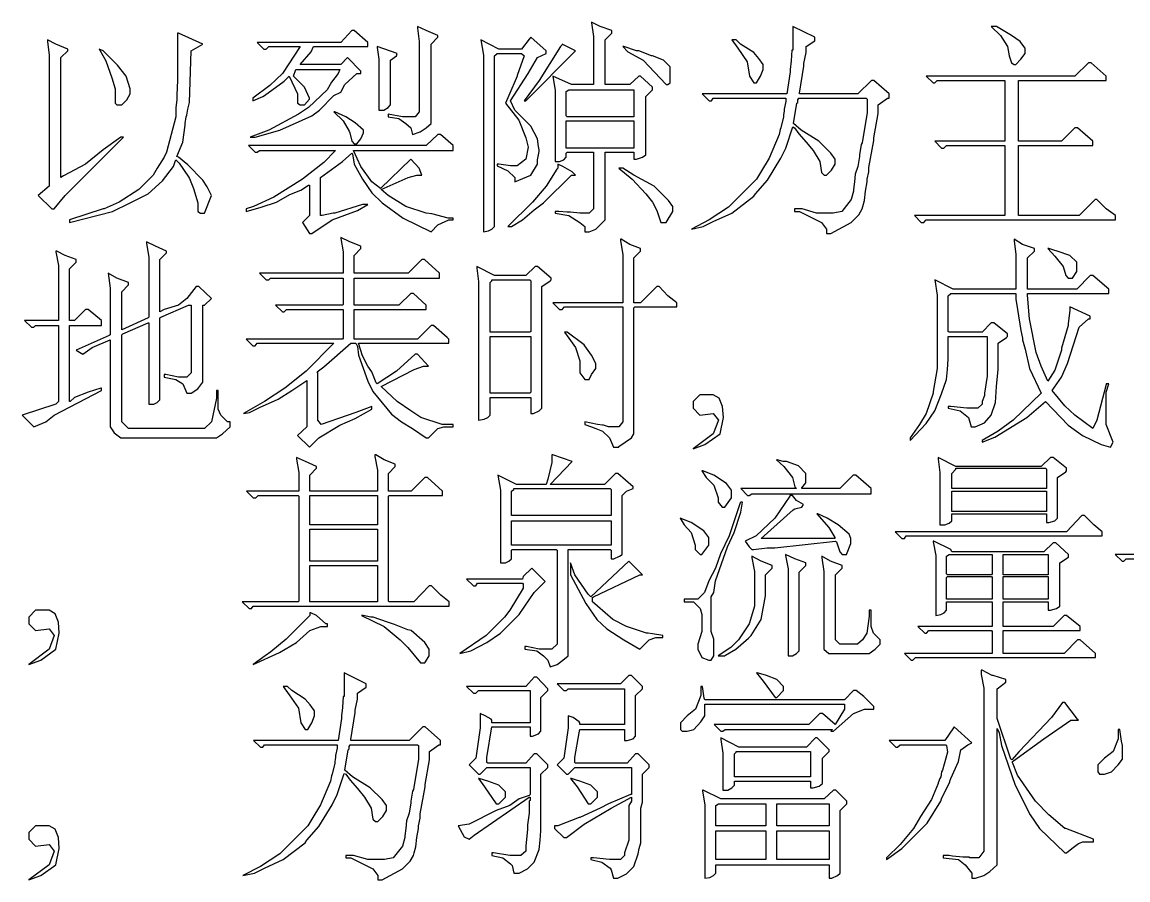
# Model space of a CAD drawing. Extents: x 94 to 452, y -72 to 1042.
# Drawn here: x 400.48 to 418.44, y 472.03 to 485.97 of the extents above; entities that cross this region are included whole.
import ezdxf

# ---------------------------------------------------------------- set-up
doc = ezdxf.new("R2010")
doc.units = 0
doc.header["$MEASUREMENT"] = 0
doc.layers.add('TREE_LAYER', color=7, linetype='Continuous')

msp = doc.modelspace()

# ---------------------------------------------------------------- linework, layer by layer
at = {"layer": 'TREE_LAYER', "elevation": 1017}
for points in [[(405.870908, 485.827875), (405.829731, 485.827875), (405.6513, 485.635718), (404.292476, 485.635718), (404.40228, 485.525914), (404.443457, 485.525914), (404.484633, 485.567091), (404.978751, 485.567091), (404.992476, 485.567091), (404.704241, 485.127875), (404.498359, 484.935718), (404.223849, 484.729836), (404.223849, 484.688659), (404.388555, 484.757287), (404.416006, 484.771012), (404.731692, 485.004346), (404.814045, 485.086698), (404.9513, 484.798463), (404.9513, 484.647483), (404.992476, 484.620032), (405.061104, 484.620032), (405.143457, 484.71611), (405.143457, 484.729836), (405.061104, 484.908267), (404.882672, 485.086698), (404.923849, 485.196502), (404.923849, 485.196502), (405.623849, 485.196502), (405.637574, 485.196502), (405.610123, 485.127875), (405.500319, 484.99062), (405.431692, 484.867091), (405.129731, 484.578855), (404.965025, 484.469051), (404.484633, 484.208267), (404.182672, 484.098463), (404.265025, 484.098463), (404.663064, 484.208267), (405.184633, 484.4416), (405.308162, 484.537679), (405.541496, 484.771012), (405.6513, 484.825914), (405.719927, 484.949444), (405.912084, 485.127875), (405.980712, 485.127875), (405.980712, 485.169051), (405.761104, 485.388659), (405.6513, 485.278855), (404.992476, 485.278855), (404.992476, 485.278855), (405.170908, 485.484738), (405.212084, 485.567091), (406.090515, 485.567091), (406.090515, 485.635718), (405.870908, 485.827875), (405.870908, 485.827875)], [(406.900319, 485.896502), (406.900319, 485.896502), (406.900319, 485.869051), (406.92777, 485.649444), (406.92777, 484.510228), (406.859143, 484.427875), (406.653261, 484.427875), (406.419927, 484.469051), (406.419927, 484.427875), (406.598359, 484.400424), (406.708162, 484.318071), (406.790515, 484.249444), (406.817966, 484.13964), (406.941496, 484.180816), (407.037574, 484.249444), (407.119927, 484.318071), (407.119927, 485.608267), (407.229731, 485.718071), (407.229731, 485.745522), (407.037574, 485.827875), (406.900319, 485.896502), (406.900319, 485.896502)], [(409.727425, 485.96513), (409.727425, 485.96513), (409.727425, 485.951404), (409.754876, 485.731796), (409.754876, 484.949444), (409.754876, 484.949444), (409.398014, 484.949444), (409.096053, 485.086698), (409.137229, 484.853365), (409.137229, 483.700424), (409.205857, 483.700424), (409.274484, 483.727875), (409.315661, 483.769051), (409.315661, 483.837679), (409.329386, 483.851404), (409.754876, 483.851404), (409.754876, 483.837679), (409.754876, 482.931796), (409.686249, 482.863169), (409.535268, 482.863169), (409.535268, 482.863169), (409.384288, 482.876895), (409.329386, 482.876895), (409.192131, 482.89062), (409.178406, 482.89062), (409.137229, 482.89062), (409.137229, 482.863169), (409.356837, 482.821993), (409.535268, 482.712189), (409.617621, 482.643561), (409.617621, 482.561208), (409.686249, 482.561208), (409.796053, 482.602385), (409.947033, 482.753365), (409.947033, 483.837679), (409.947033, 483.851404), (410.4137, 483.851404), (410.4137, 483.837679), (410.4137, 483.7416), (410.454876, 483.7416), (410.550955, 483.769051), (410.605857, 483.810228), (410.605857, 484.757287), (410.715661, 484.867091), (410.715661, 484.908267), (410.523504, 485.086698), (410.496053, 485.086698), (410.345072, 484.949444), (409.947033, 484.949444), (409.947033, 484.949444), (409.947033, 485.676895), (410.056837, 485.786698), (410.056837, 485.827875), (409.86468, 485.896502), (409.727425, 485.96513), (409.727425, 485.96513)], [(412.993747, 485.896502), (412.993747, 485.896502), (412.993747, 485.512189), (412.980021, 485.512189), (412.966296, 485.333757), (412.95257, 485.196502), (412.95257, 485.155326), (412.897668, 484.798463), (411.525119, 484.798463), (411.634923, 484.688659), (411.6761, 484.688659), (411.703551, 484.729836), (412.883943, 484.729836), (412.883943, 484.71611), (412.883943, 484.71611), (412.883943, 484.674934), (412.856492, 484.551404), (412.856492, 484.523953), (412.842767, 484.455326), (412.842767, 484.427875), (412.80159, 484.249444), (412.787865, 484.221993), (412.774139, 484.13964), (412.609433, 483.755326), (412.472178, 483.521993), (412.403551, 483.412189), (411.95061, 482.959247), (411.634923, 482.753365), (411.346688, 482.602385), (411.538845, 482.643561), (411.703551, 482.725914), (412.005512, 482.863169), (412.362374, 483.137679), (412.389825, 483.178855), (412.581982, 483.398463), (412.80159, 483.755326), (412.883943, 483.920032), (412.993747, 484.263169), (413.021198, 484.249444), (413.089825, 484.153365), (413.213355, 484.01611), (413.323159, 483.878855), (413.432963, 483.700424), (413.460414, 483.521993), (413.50159, 483.480816), (413.542767, 483.480816), (413.625119, 483.563169), (413.680021, 483.659247), (413.680021, 483.7416), (413.611394, 483.837679), (413.419237, 484.029836), (413.131002, 484.208267), (413.007472, 484.318071), (413.062374, 484.647483), (413.0761, 484.661208), (413.0761, 484.702385), (413.089825, 484.729836), (414.187865, 484.729836), (414.20159, 484.71611), (414.20159, 484.496502), (414.119237, 484.002385), (414.105512, 483.974934), (414.078061, 483.810228), (414.078061, 483.782777), (414.05061, 483.618071), (414.009433, 483.494542), (413.995708, 483.371012), (413.981982, 483.247483), (413.981982, 483.220032), (413.940806, 483.082777), (413.789825, 482.89062), (413.65257, 482.863169), (413.625119, 482.863169), (413.378061, 482.863169), (413.144727, 482.931796), (413.021198, 482.931796), (413.021198, 482.89062), (413.103551, 482.89062), (413.460414, 482.712189), (413.542767, 482.602385), (413.542767, 482.533757), (413.611394, 482.533757), (413.940806, 482.712189), (414.064335, 482.835718), (414.119237, 482.931796), (414.132963, 482.972973), (414.160414, 483.069051), (414.174139, 483.220032), (414.20159, 483.371012), (414.20159, 483.412189), (414.229041, 483.535718), (414.229041, 483.604346), (414.311394, 484.043561), (414.311394, 484.084738), (414.380021, 484.482777), (414.380021, 484.620032), (414.531002, 484.729836), (414.558453, 484.729836), (414.558453, 484.798463), (414.311394, 485.018071), (414.270218, 485.018071), (414.05061, 484.798463), (413.103551, 484.798463), (413.103551, 484.812189), (413.172178, 485.251404), (413.172178, 485.292581), (413.213355, 485.471012), (413.213355, 485.567091), (413.35061, 485.663169), (413.35061, 485.676895), (413.35061, 485.718071), (412.993747, 485.896502), (412.993747, 485.896502)], [(416.301245, 485.896502), (416.218892, 485.896502), (416.369872, 485.745522), (416.479676, 485.567091), (416.507127, 485.41611), (416.548304, 485.306306), (416.58948, 485.278855), (416.616931, 485.278855), (416.699284, 485.361208), (416.767912, 485.457287), (416.767912, 485.525914), (416.767912, 485.53964), (416.699284, 485.635718), (416.685559, 485.649444), (416.548304, 485.745522), (416.301245, 485.896502), (416.301245, 485.896502)], [(400.8889, 485.676895), (400.8889, 485.676895), (400.8889, 485.649444), (400.916351, 485.429836), (400.916351, 483.302385), (400.737919, 483.151404), (400.957527, 482.931796), (400.998704, 482.931796), (401.177135, 483.151404), (402.124194, 484.098463), (402.096743, 484.098463), (402.083017, 484.098463), (401.794782, 483.892581), (401.506547, 483.659247), (401.149684, 483.467091), (401.108508, 483.43964), (401.108508, 483.453365), (401.108508, 485.388659), (401.218311, 485.498463), (401.218311, 485.525914), (401.026155, 485.608267), (400.8889, 485.676895), (400.8889, 485.676895)], [(403.016351, 485.786698), (403.002625, 485.786698), (403.002625, 485.018071), (403.002625, 485.018071), (402.9889, 484.784738), (402.9889, 484.784738), (402.9889, 484.71611), (402.9889, 484.702385), (402.975174, 484.578855), (402.975174, 484.56513), (402.975174, 484.510228), (402.975174, 484.496502), (402.975174, 484.427875), (402.824194, 483.851404), (402.783017, 483.769051), (402.673213, 483.59062), (402.604586, 483.480816), (402.371253, 483.247483), (402.055566, 483.0416), (401.808508, 482.931796), (401.794782, 482.931796), (401.245762, 482.753365), (401.245762, 482.712189), (401.945762, 482.89062), (402.233998, 483.027875), (402.522233, 483.178855), (402.755566, 483.384738), (402.933998, 483.618071), (402.961449, 483.700424), (402.975174, 483.727875), (403.030076, 483.672973), (403.181057, 483.453365), (403.194782, 483.425914), (403.263409, 483.261208), (403.332037, 483.027875), (403.332037, 483.014149), (403.332037, 482.89062), (403.373213, 482.863169), (403.441841, 482.863169), (403.551645, 483.151404), (403.483017, 483.288659), (403.41439, 483.398463), (403.167331, 483.645522), (403.016351, 483.769051), (402.9889, 483.782777), (403.084978, 484.01611), (403.126155, 484.29062), (403.126155, 484.318071), (403.13988, 484.427875), (403.153606, 484.455326), (403.167331, 484.551404), (403.194782, 484.661208), (403.222233, 485.498463), (403.41439, 485.608267), (403.016351, 485.786698), (403.016351, 485.786698)], [(408.73919, 485.718071), (408.711739, 485.69062), (408.58821, 485.525914), (408.217621, 485.525914), (407.929386, 485.676895), (407.970563, 485.429836), (407.970563, 482.561208), (408.052915, 482.574934), (408.107817, 482.602385), (408.148994, 482.643561), (408.148994, 485.41611), (408.19017, 485.457287), (408.58821, 485.457287), (408.629386, 485.41611), (408.519582, 485.100424), (408.519582, 485.086698), (408.382327, 484.771012), (408.327425, 484.647483), (408.547033, 484.372973), (408.656837, 484.084738), (408.698014, 483.933757), (408.656837, 483.7416), (408.519582, 483.631796), (408.478406, 483.631796), (408.478406, 483.631796), (408.409778, 483.631796), (408.217621, 483.659247), (408.19017, 483.659247), (408.19017, 483.631796), (408.368602, 483.549444), (408.478406, 483.43964), (408.478406, 483.371012), (408.478406, 483.371012), (408.73919, 483.480816), (408.848994, 483.659247), (408.848994, 483.727875), (408.876445, 483.86513), (408.876445, 483.892581), (408.862719, 483.947483), (408.848994, 484.071012), (408.73919, 484.276895), (408.478406, 484.537679), (408.409778, 484.688659), (408.698014, 485.127875), (408.848994, 485.388659), (408.986249, 485.457287), (408.986249, 485.498463), (408.73919, 485.718071), (408.73919, 485.718071)], [(412.074139, 485.676895), (412.005512, 485.676895), (412.10159, 485.53964), (412.25257, 485.320032), (412.293747, 485.086698), (412.362374, 484.976895), (412.403551, 484.976895), (412.472178, 485.086698), (412.513355, 485.196502), (412.513355, 485.278855), (412.444727, 485.374934), (412.362374, 485.471012), (412.142767, 485.608267), (412.074139, 485.676895), (412.074139, 485.676895)], [(401.726155, 485.525914), (401.726155, 485.525914), (401.73988, 485.512189), (401.835959, 485.333757), (401.932037, 485.059247), (401.986939, 484.880816), (401.986939, 484.647483), (402.01439, 484.620032), (402.096743, 484.620032), (402.179096, 484.702385), (402.233998, 484.798463), (402.233998, 484.880816), (402.16537, 485.086698), (402.028115, 485.26513), (401.794782, 485.498463), (401.726155, 485.525914), (401.726155, 485.525914)], [(406.241496, 485.567091), (406.241496, 485.567091), (406.241496, 485.553365), (406.268947, 485.361208), (406.268947, 484.537679), (406.3513, 484.537679), (406.419927, 484.578855), (406.461104, 484.620032), (406.461104, 485.347483), (406.557182, 485.41611), (406.570908, 485.457287), (406.241496, 485.567091), (406.241496, 485.567091)], [(409.247033, 485.608267), (409.247033, 485.594542), (409.219582, 485.567091), (408.876445, 485.018071), (408.629386, 484.688659), (408.656837, 484.688659), (409.466641, 485.498463), (409.247033, 485.608267), (409.247033, 485.608267)], [(410.248994, 485.567091), (410.235268, 485.567091), (410.317621, 485.484738), (410.56468, 485.347483), (410.935268, 484.949444), (410.962719, 484.949444), (411.003896, 484.976895), (411.003896, 485.237679), (410.894092, 485.347483), (410.715661, 485.41611), (410.701935, 485.41611), (410.496053, 485.498463), (410.454876, 485.498463), (410.248994, 485.567091), (410.248994, 485.567091)], [(417.8385, 485.306306), (417.797323, 485.306306), (417.577716, 485.086698), (415.162029, 485.086698), (415.271833, 484.976895), (415.299284, 484.976895), (415.340461, 485.018071), (416.4385, 485.018071), (416.4385, 485.018071), (416.4385, 484.029836), (416.4385, 484.029836), (415.299284, 484.029836), (415.409088, 483.920032), (415.450265, 483.920032), (415.491441, 483.961208), (416.4385, 483.961208), (416.4385, 483.947483), (416.4385, 482.821993), (416.4385, 482.821993), (414.969872, 482.821993), (415.079676, 482.712189), (415.120853, 482.712189), (415.162029, 482.753365), (418.236539, 482.753365), (418.236539, 482.821993), (418.085559, 482.931796), (417.934578, 483.082777), (417.907127, 483.082777), (417.646343, 482.821993), (416.658108, 482.821993), (416.658108, 482.821993), (416.658108, 483.947483), (416.658108, 483.961208), (417.865951, 483.961208), (417.865951, 484.029836), (417.618892, 484.249444), (417.577716, 484.249444), (417.358108, 484.029836), (416.658108, 484.029836), (416.658108, 484.029836), (416.658108, 485.018071), (416.658108, 485.018071), (418.085559, 485.018071), (418.085559, 485.086698), (417.8385, 485.306306), (417.8385, 485.306306)], [(409.356837, 484.867091), (409.356837, 484.867091), (410.4137, 484.867091), (410.4137, 484.867091), (410.4137, 484.4416), (410.4137, 484.427875), (409.329386, 484.427875), (409.315661, 484.4416), (409.315661, 484.83964), (409.356837, 484.867091), (409.356837, 484.867091)], [(405.555221, 484.510228), (405.541496, 484.510228), (405.692476, 484.359247), (405.788555, 484.194542), (405.80228, 484.167091), (405.829731, 484.029836), (405.870908, 483.988659), (405.912084, 483.988659), (405.980712, 484.071012), (406.021888, 484.167091), (406.021888, 484.208267), (405.884633, 484.331796), (405.733653, 484.427875), (405.555221, 484.510228), (405.555221, 484.510228)], [(409.315661, 484.359247), (409.329386, 484.359247), (410.4137, 484.359247), (410.4137, 484.359247), (410.4137, 483.920032), (410.4137, 483.920032), (409.329386, 483.920032), (409.315661, 483.920032), (409.315661, 484.359247), (409.315661, 484.359247)], [(407.270908, 484.13964), (407.229731, 484.13964), (407.037574, 483.961208), (404.155221, 483.961208), (404.265025, 483.851404), (404.292476, 483.851404), (404.333653, 483.878855), (405.568947, 483.878855), (405.568947, 483.878855), (405.37679, 483.686698), (405.033653, 483.412189), (404.566986, 483.123953), (404.237574, 482.972973), (404.114045, 482.931796), (404.114045, 482.89062), (404.361104, 482.959247), (404.608162, 483.0416), (404.82777, 483.16513), (405.006202, 483.233757), (405.129731, 483.31611), (405.143457, 483.31611), (405.143457, 482.821993), (405.033653, 482.712189), (405.143457, 482.533757), (405.184633, 482.533757), (405.514045, 482.753365), (405.92581, 482.904346), (406.090515, 483.000424), (406.008162, 483.000424), (405.555221, 482.863169), (405.52777, 482.863169), (405.349339, 482.821993), (405.321888, 482.821993), (405.321888, 483.43964), (405.678751, 483.700424), (405.829731, 483.837679), (405.843457, 483.823953), (405.870908, 483.659247), (406.008162, 483.412189), (406.159143, 483.192581), (406.323849, 483.027875), (406.666986, 482.780816), (407.119927, 482.561208), (407.229731, 482.671012), (407.408162, 482.753365), (407.47679, 482.753365), (407.47679, 482.780816), (407.394437, 482.780816), (407.133653, 482.849444), (407.037574, 482.863169), (406.708162, 482.972973), (406.419927, 483.151404), (406.310123, 483.247483), (406.749339, 483.43964), (406.886594, 483.480816), (406.968947, 483.480816), (406.92777, 483.59062), (406.790515, 483.7416), (406.296398, 483.261208), (406.159143, 483.371012), (405.980712, 483.618071), (405.857182, 483.878855), (405.857182, 483.878855), (407.47679, 483.878855), (407.47679, 483.961208), (407.270908, 484.13964), (407.270908, 484.13964)], [(409.178406, 483.659247), (409.178406, 483.659247), (409.178406, 483.59062), (409.16468, 483.576895), (408.986249, 483.302385), (408.766641, 483.0416), (408.368602, 482.643561), (408.409778, 482.643561), (408.423504, 482.643561), (408.601935, 482.753365), (408.794092, 482.918071), (408.945072, 483.027875), (409.398014, 483.480816), (409.466641, 483.480816), (409.411739, 483.535718), (409.260759, 483.618071), (409.178406, 483.659247), (409.178406, 483.659247)], [(410.235268, 483.59062), (410.166641, 483.59062), (410.386249, 483.412189), (410.605857, 483.178855), (410.715661, 483.0416), (410.784288, 482.904346), (410.852915, 482.712189), (410.935268, 482.712189), (411.045072, 482.89062), (411.045072, 482.972973), (410.976445, 483.069051), (410.743112, 483.302385), (410.4137, 483.480816), (410.235268, 483.59062), (410.235268, 483.59062)], [(405.6513, 482.46513), (405.6513, 482.46513), (405.6513, 482.451404), (405.692476, 482.231796), (405.692476, 481.888659), (405.678751, 481.888659), (404.333653, 481.888659), (404.443457, 481.778855), (404.484633, 481.778855), (404.512084, 481.806306), (405.678751, 481.806306), (405.692476, 481.806306), (405.692476, 481.380816), (405.678751, 481.367091), (404.594437, 481.367091), (404.704241, 481.257287), (404.731692, 481.257287), (404.772868, 481.298463), (405.678751, 481.298463), (405.692476, 481.298463), (405.692476, 480.831796), (405.678751, 480.818071), (404.114045, 480.818071), (404.223849, 480.708267), (404.265025, 480.708267), (404.292476, 480.749444), (405.52777, 480.749444), (405.541496, 480.749444), (405.088555, 480.296502), (404.745417, 480.021993), (404.416006, 479.802385), (404.072868, 479.610228), (404.168947, 479.623953), (404.333653, 479.706306), (404.635613, 479.843561), (404.855221, 479.980816), (405.019927, 480.09062), (405.10228, 480.145522), (405.10228, 480.145522), (405.10228, 479.39062), (404.9513, 479.253365), (405.143457, 479.061208), (405.294437, 479.212189), (405.637574, 479.418071), (405.884633, 479.527875), (406.159143, 479.678855), (406.159143, 479.720032), (405.898359, 479.623953), (405.335613, 479.431796), (405.321888, 479.445522), (405.280712, 479.500424), (405.280712, 480.269051), (405.266986, 480.282777), (405.37679, 480.36513), (405.816006, 480.749444), (405.898359, 480.749444), (405.92581, 480.694542), (405.939535, 480.557287), (406.090515, 480.131796), (406.172868, 479.967091), (406.474829, 479.596502), (406.639535, 479.472973), (406.817966, 479.363169), (407.037574, 479.212189), (407.078751, 479.212189), (407.229731, 479.363169), (407.32581, 479.39062), (407.47679, 479.39062), (407.47679, 479.431796), (407.298359, 479.431796), (406.955221, 479.5416), (406.790515, 479.651404), (406.570908, 479.802385), (406.310123, 480.049444), (406.845417, 480.323953), (406.996398, 480.378855), (407.078751, 480.378855), (406.900319, 480.571012), (406.859143, 480.571012), (406.557182, 480.296502), (406.241496, 480.09062), (406.22777, 480.104346), (406.159143, 480.282777), (406.090515, 480.378855), (406.008162, 480.543561), (405.939535, 480.749444), (405.953261, 480.749444), (407.408162, 480.749444), (407.408162, 480.818071), (407.380712, 480.845522), (407.161104, 481.037679), (407.119927, 481.037679), (406.900319, 480.818071), (405.870908, 480.818071), (405.870908, 480.831796), (405.870908, 481.298463), (405.870908, 481.298463), (407.037574, 481.298463), (407.037574, 481.367091), (406.831692, 481.559247), (406.790515, 481.559247), (406.598359, 481.367091), (405.870908, 481.367091), (405.870908, 481.380816), (405.870908, 481.806306), (405.870908, 481.806306), (407.257182, 481.806306), (407.257182, 481.888659), (407.010123, 482.108267), (406.968947, 482.108267), (406.749339, 481.888659), (405.870908, 481.888659), (405.870908, 481.888659), (405.870908, 482.176895), (405.980712, 482.286698), (405.980712, 482.327875), (405.80228, 482.396502), (405.6513, 482.46513), (405.6513, 482.46513)], [(410.207817, 482.437679), (410.194092, 482.437679), (410.194092, 482.410228), (410.235268, 482.19062), (410.235268, 481.408267), (410.235268, 481.408267), (409.096053, 481.408267), (409.205857, 481.298463), (409.247033, 481.298463), (409.28821, 481.33964), (410.235268, 481.33964), (410.235268, 481.325914), (410.235268, 479.472973), (410.166641, 479.39062), (410.001935, 479.39062), (409.919582, 479.418071), (409.905857, 479.418071), (409.823504, 479.431796), (409.617621, 479.472973), (409.617621, 479.431796), (409.727425, 479.39062), (409.796053, 479.363169), (409.905857, 479.321993), (410.015661, 479.212189), (410.084288, 479.061208), (410.166641, 479.061208), (410.166641, 479.074934), (410.372523, 479.212189), (410.4137, 479.280816), (410.4137, 481.325914), (410.427425, 481.33964), (411.1137, 481.33964), (411.1137, 481.408267), (410.962719, 481.518071), (410.825465, 481.669051), (410.784288, 481.669051), (410.523504, 481.408267), (410.427425, 481.408267), (410.4137, 481.408267), (410.4137, 482.135718), (410.523504, 482.245522), (410.523504, 482.286698), (410.345072, 482.355326), (410.207817, 482.437679), (410.207817, 482.437679)], [(416.58948, 482.437679), (416.58948, 482.437679), (416.58948, 482.410228), (416.616931, 482.19062), (416.616931, 481.627875), (416.616931, 481.627875), (415.601245, 481.627875), (415.299284, 481.778855), (415.340461, 481.531796), (415.340461, 480.337679), (415.271833, 479.967091), (415.271833, 479.93964), (415.162029, 479.610228), (415.052225, 479.431796), (414.901245, 479.212189), (414.901245, 479.171012), (415.162029, 479.445522), (415.299284, 479.651404), (415.409088, 479.925914), (415.491441, 480.159247), (415.505167, 480.323953), (415.518892, 480.488659), (415.518892, 480.859247), (415.532618, 480.859247), (416.136539, 480.859247), (416.150265, 480.859247), (416.150265, 480.214149), (416.109088, 479.93964), (416.109088, 479.898463), (416.067912, 479.802385), (416.067912, 479.761208), (415.999284, 479.692581), (415.820853, 479.692581), (415.560069, 479.720032), (415.518892, 479.720032), (415.518892, 479.692581), (415.711049, 479.651404), (415.848304, 479.5416), (415.88948, 479.39062), (415.958108, 479.39062), (416.109088, 479.459247), (416.218892, 479.582777), (416.28752, 479.788659), (416.301245, 480.049444), (416.328696, 480.323953), (416.328696, 480.749444), (416.465951, 480.845522), (416.479676, 480.859247), (416.479676, 480.900424), (416.260069, 481.078855), (416.218892, 481.078855), (416.067912, 480.927875), (415.532618, 480.927875), (415.518892, 480.9416), (415.518892, 481.518071), (415.560069, 481.559247), (416.616931, 481.559247), (416.616931, 481.545522), (416.616931, 481.463169), (416.644382, 481.298463), (416.699284, 480.955326), (416.726735, 480.831796), (416.726735, 480.804346), (416.767912, 480.653365), (416.836539, 480.337679), (417.028696, 479.93964), (416.575755, 479.500424), (416.328696, 479.321993), (416.067912, 479.171012), (416.067912, 479.143561), (416.273794, 479.225914), (416.795363, 479.5416), (417.097323, 479.802385), (417.467912, 479.418071), (417.701245, 479.253365), (418.003206, 479.102385), (418.154186, 479.061208), (418.195363, 479.143561), (418.085559, 479.431796), (418.085559, 479.953365), (418.126735, 480.09062), (418.085559, 480.09062), (418.085559, 480.076895), (417.934578, 479.500424), (417.865951, 479.363169), (417.577716, 479.582777), (417.41301, 479.733757), (417.207127, 479.980816), (417.358108, 480.200424), (417.454186, 480.420032), (417.646343, 481.010228), (417.797323, 481.147483), (417.824774, 481.147483), (417.824774, 481.188659), (417.495363, 481.33964), (417.495363, 481.284738), (417.467912, 481.06513), (417.467912, 481.037679), (417.358108, 480.667091), (417.358108, 480.63964), (417.248304, 480.310228), (417.1385, 480.131796), (417.028696, 480.378855), (416.946343, 480.598463), (416.836539, 481.147483), (416.809088, 481.531796), (416.809088, 481.559247), (418.126735, 481.559247), (418.126735, 481.627875), (417.865951, 481.847483), (417.824774, 481.847483), (417.605167, 481.627875), (416.809088, 481.627875), (416.809088, 481.627875), (416.809088, 482.135718), (416.918892, 482.245522), (416.918892, 482.286698), (416.726735, 482.355326), (416.58948, 482.437679), (416.58948, 482.437679)], [(401.03988, 482.245522), (401.026155, 482.245522), (401.026155, 482.231796), (401.067331, 482.012189), (401.067331, 481.120032), (401.067331, 481.120032), (400.518311, 481.120032), (400.628115, 481.010228), (400.669292, 481.010228), (400.696743, 481.037679), (401.067331, 481.037679), (401.067331, 481.037679), (401.067331, 479.802385), (401.026155, 479.761208), (400.477135, 479.582777), (400.669292, 479.39062), (400.861449, 479.472973), (400.998704, 479.582777), (401.767331, 479.980816), (401.767331, 480.021993), (401.753606, 480.021993), (401.547723, 479.953365), (401.328115, 479.871012), (401.259488, 479.802385), (401.245762, 479.802385), (401.245762, 481.037679), (401.259488, 481.037679), (401.767331, 481.037679), (401.767331, 481.120032), (401.547723, 481.298463), (401.506547, 481.298463), (401.328115, 481.120032), (401.245762, 481.120032), (401.245762, 481.957287), (401.355566, 482.067091), (401.355566, 482.108267), (401.177135, 482.176895), (401.03988, 482.245522), (401.03988, 482.245522)], [(402.494782, 482.396502), (402.494782, 482.396502), (402.494782, 482.369051), (402.535959, 482.149444), (402.535959, 481.174934), (402.522233, 481.161208), (402.096743, 480.969051), (402.096743, 480.982777), (402.096743, 481.586698), (402.206547, 481.696502), (402.206547, 481.737679), (402.01439, 481.806306), (401.877135, 481.888659), (401.904586, 481.6416), (401.904586, 480.886698), (401.89086, 480.872973), (401.355566, 480.63964), (401.46537, 480.571012), (401.616351, 480.680816), (401.904586, 480.804346), (401.904586, 480.804346), (401.904586, 479.39062), (401.973213, 479.294542), (402.083017, 479.212189), (403.633998, 479.212189), (403.730076, 479.280816), (403.853606, 479.39062), (403.853606, 479.472973), (403.812429, 479.472973), (403.702625, 479.582777), (403.661449, 479.678855), (403.661449, 479.980816), (403.633998, 479.980816), (403.633998, 479.857287), (403.551645, 479.472973), (403.441841, 479.363169), (402.206547, 479.363169), (402.096743, 479.472973), (402.096743, 480.886698), (402.110468, 480.900424), (402.522233, 481.078855), (402.535959, 481.078855), (402.535959, 479.761208), (402.618311, 479.761208), (402.673213, 479.788659), (402.71439, 479.829836), (402.71439, 481.161208), (402.728115, 481.174934), (403.181057, 481.367091), (403.222233, 481.367091), (403.222233, 481.367091), (403.222233, 480.269051), (403.153606, 480.200424), (403.016351, 480.200424), (402.810468, 480.2416), (402.783017, 480.2416), (402.783017, 480.200424), (402.975174, 480.159247), (403.084978, 480.09062), (403.153606, 479.93964), (403.222233, 479.93964), (403.332037, 480.008267), (403.41439, 480.118071), (403.41439, 481.367091), (403.441841, 481.367091), (403.551645, 481.476895), (403.345762, 481.669051), (403.304586, 481.669051), (403.153606, 481.476895), (403.016351, 481.367091), (402.783017, 481.298463), (402.71439, 481.257287), (402.71439, 481.271012), (402.71439, 482.108267), (402.824194, 482.218071), (402.824194, 482.245522), (402.645762, 482.327875), (402.494782, 482.396502), (402.494782, 482.396502)], [(417.152225, 482.286698), (417.1385, 482.286698), (417.248304, 482.163169), (417.385559, 481.998463), (417.426735, 481.847483), (417.467912, 481.806306), (417.536539, 481.806306), (417.605167, 481.91611), (417.605167, 482.067091), (417.495363, 482.176895), (417.28948, 482.245522), (417.234578, 482.259247), (417.152225, 482.286698), (417.152225, 482.286698)], [(407.860759, 481.998463), (407.860759, 481.998463), (407.860759, 481.971012), (407.88821, 481.751404), (407.88821, 479.500424), (407.984288, 479.514149), (408.03919, 479.5416), (408.080366, 479.582777), (408.080366, 479.871012), (408.080366, 479.871012), (408.725465, 479.871012), (408.73919, 479.871012), (408.73919, 479.610228), (408.780366, 479.610228), (408.876445, 479.651404), (408.917621, 479.692581), (408.917621, 481.669051), (409.054876, 481.76513), (409.068602, 481.778855), (409.068602, 481.806306), (408.848994, 481.998463), (408.807817, 481.998463), (408.656837, 481.847483), (408.148994, 481.847483), (407.860759, 481.998463), (407.860759, 481.998463)], [(408.107817, 481.76513), (408.107817, 481.778855), (408.725465, 481.778855), (408.73919, 481.76513), (408.73919, 480.9416), (408.725465, 480.927875), (408.080366, 480.927875), (408.080366, 480.9416), (408.080366, 481.737679), (408.107817, 481.76513), (408.107817, 481.76513)], [(408.080366, 480.859247), (408.080366, 480.859247), (408.725465, 480.859247), (408.73919, 480.859247), (408.73919, 479.953365), (408.725465, 479.93964), (408.080366, 479.93964), (408.080366, 479.953365), (408.080366, 480.859247), (408.080366, 480.859247)], [(409.329386, 480.927875), (409.28821, 480.927875), (409.356837, 480.831796), (409.466641, 480.680816), (409.535268, 480.461208), (409.535268, 480.269051), (409.617621, 480.159247), (409.686249, 480.159247), (409.727425, 480.2416), (409.796053, 480.337679), (409.796053, 480.420032), (409.727425, 480.557287), (409.617621, 480.708267), (409.603896, 480.721993), (409.329386, 480.927875), (409.329386, 480.927875)], [(411.703551, 479.912189), (411.483943, 479.912189), (411.374139, 479.802385), (411.374139, 479.692581), (411.483943, 479.582777), (411.703551, 479.610228), (411.785904, 479.500424), (411.703551, 479.280816), (411.374139, 479.033757), (411.566296, 479.102385), (411.813355, 479.280816), (411.868257, 479.5416), (411.854531, 479.720032), (411.799629, 479.857287), (411.703551, 479.912189), (411.703551, 479.912189)], [(406.221396, 478.937679), (406.20767, 478.937679), (406.20767, 478.910228), (406.248847, 478.69062), (406.248847, 478.347483), (406.248847, 478.347483), (405.150808, 478.347483), (405.150808, 478.347483), (405.150808, 478.608267), (405.260612, 478.718071), (405.260612, 478.745522), (405.08218, 478.827875), (404.9312, 478.896502), (404.9312, 478.896502), (404.9312, 478.869051), (404.972376, 478.649444), (404.972376, 478.347483), (404.958651, 478.347483), (404.121396, 478.347483), (404.2312, 478.237679), (404.272376, 478.237679), (404.313553, 478.278855), (404.958651, 478.278855), (404.972376, 478.26513), (404.972376, 476.563169), (404.958651, 476.549444), (404.052768, 476.549444), (404.162572, 476.43964), (404.203749, 476.43964), (404.2312, 476.480816), (407.415514, 476.480816), (407.415514, 476.549444), (407.278259, 476.659247), (407.127278, 476.810228), (407.086102, 476.810228), (406.839043, 476.549444), (406.441004, 476.549444), (406.427278, 476.563169), (406.427278, 478.26513), (406.441004, 478.278855), (407.30571, 478.278855), (407.30571, 478.347483), (407.058651, 478.567091), (407.017474, 478.567091), (406.797866, 478.347483), (406.441004, 478.347483), (406.427278, 478.347483), (406.427278, 478.635718), (406.537082, 478.745522), (406.537082, 478.786698), (406.358651, 478.855326), (406.221396, 478.937679), (406.221396, 478.937679)], [(409.097029, 478.937679), (409.083304, 478.937679), (409.083304, 478.814149), (409.014676, 478.53964), (408.987225, 478.457287), (408.506833, 478.457287), (408.204873, 478.608267), (408.246049, 478.361208), (408.246049, 477.180816), (408.328402, 477.180816), (408.383304, 477.208267), (408.42448, 477.249444), (408.42448, 477.386698), (408.438206, 477.400424), (409.151931, 477.400424), (409.165657, 477.386698), (409.165657, 475.863169), (409.083304, 475.780816), (408.877422, 475.780816), (408.671539, 475.821993), (408.644088, 475.821993), (408.644088, 475.780816), (408.836245, 475.753365), (408.946049, 475.671012), (409.014676, 475.602385), (409.055853, 475.492581), (409.165657, 475.533757), (409.261735, 475.602385), (409.344088, 475.671012), (409.344088, 477.386698), (409.344088, 477.400424), (410.030363, 477.400424), (410.044088, 477.386698), (410.044088, 477.249444), (410.085265, 477.249444), (410.181343, 477.29062), (410.22252, 477.318071), (410.22252, 478.278855), (410.291147, 478.347483), (410.400951, 478.388659), (410.400951, 478.41611), (410.153892, 478.635718), (410.112716, 478.635718), (409.934284, 478.457287), (409.055853, 478.457287), (409.055853, 478.457287), (409.412716, 478.827875), (409.097029, 478.937679), (409.097029, 478.937679)], [(412.74129, 478.855326), (412.727565, 478.855326), (412.851094, 478.745522), (412.988349, 478.567091), (413.029526, 478.41611), (413.056977, 478.388659), (413.056977, 478.388659), (412.151094, 478.388659), (412.260898, 478.278855), (412.288349, 478.278855), (412.329526, 478.306306), (414.26482, 478.306306), (414.26482, 478.388659), (414.017761, 478.608267), (413.976584, 478.608267), (413.756977, 478.388659), (413.13933, 478.388659), (413.13933, 478.388659), (413.13933, 478.402385), (413.207957, 478.484738), (413.207957, 478.635718), (413.084428, 478.759247), (412.892271, 478.827875), (412.837369, 478.827875), (412.74129, 478.855326), (412.74129, 478.855326)], [(415.356139, 478.896502), (415.356139, 478.896502), (415.356139, 478.869051), (415.38359, 478.649444), (415.38359, 477.798463), (415.465943, 477.798463), (415.534571, 477.825914), (415.575747, 477.867091), (415.575747, 477.976895), (415.575747, 477.976895), (417.099277, 477.976895), (417.113002, 477.976895), (417.113002, 477.83964), (417.154179, 477.83964), (417.250257, 477.867091), (417.291434, 477.908267), (417.291434, 478.567091), (417.428688, 478.663169), (417.442414, 478.676895), (417.442414, 478.718071), (417.222806, 478.896502), (417.18163, 478.896502), (417.030649, 478.745522), (415.644375, 478.745522), (415.356139, 478.896502), (415.356139, 478.896502)], [(411.533447, 478.676895), (411.519722, 478.676895), (411.588349, 478.567091), (411.711879, 478.443561), (411.780506, 478.237679), (411.780506, 478.169051), (411.849133, 478.086698), (411.89031, 478.086698), (412.000114, 478.237679), (412.000114, 478.361208), (411.917761, 478.471012), (411.711879, 478.608267), (411.533447, 478.676895), (411.533447, 478.676895)], [(415.644375, 478.704346), (415.644375, 478.718071), (417.099277, 478.718071), (417.113002, 478.704346), (417.113002, 478.388659), (417.099277, 478.388659), (415.575747, 478.388659), (415.575747, 478.388659), (415.575747, 478.635718), (415.644375, 478.704346), (415.644375, 478.704346)], [(405.150808, 478.26513), (405.150808, 478.278855), (406.248847, 478.278855), (406.248847, 478.26513), (406.248847, 477.798463), (406.248847, 477.798463), (405.150808, 477.798463), (405.150808, 477.798463), (405.150808, 478.26513), (405.150808, 478.26513)], [(408.465657, 478.374934), (408.465657, 478.388659), (410.030363, 478.388659), (410.044088, 478.374934), (410.044088, 477.949444), (410.030363, 477.949444), (408.438206, 477.949444), (408.42448, 477.949444), (408.42448, 478.347483), (408.465657, 478.374934), (408.465657, 478.374934)], [(412.988349, 478.278855), (412.947173, 478.278855), (412.947173, 478.26513), (412.700114, 477.908267), (412.398153, 477.620032), (412.219722, 477.537679), (412.288349, 477.4416), (412.329526, 477.400424), (412.356977, 477.400424), (412.576584, 477.427875), (412.700114, 477.427875), (413.688349, 477.537679), (413.702075, 477.523953), (413.756977, 477.359247), (413.798153, 477.318071), (413.86678, 477.318071), (413.935408, 477.496502), (413.935408, 477.578855), (413.907957, 477.647483), (413.729526, 477.798463), (413.551094, 477.908267), (413.400114, 477.976895), (413.386388, 477.976895), (413.578545, 477.757287), (413.674624, 477.592581), (413.674624, 477.592581), (413.674624, 477.578855), (412.480506, 477.578855), (412.480506, 477.578855), (413.002075, 478.045522), (413.029526, 478.059247), (413.13933, 478.086698), (413.16678, 478.127875), (413.056977, 478.196502), (412.988349, 478.278855), (412.988349, 478.278855)], [(415.575747, 478.347483), (415.575747, 478.347483), (417.099277, 478.347483), (417.113002, 478.347483), (417.113002, 478.018071), (417.099277, 478.018071), (415.575747, 478.018071), (415.575747, 478.018071), (415.575747, 478.347483), (415.575747, 478.347483)], [(412.178545, 478.169051), (412.151094, 478.169051), (412.137369, 478.155326), (411.958937, 477.620032), (411.821682, 477.331796), (411.73933, 477.098463), (411.629526, 476.892581), (411.560898, 476.700424), (411.451094, 476.59062), (411.231486, 476.59062), (411.231486, 476.549444), (411.382467, 476.549444), (411.492271, 476.43964), (411.519722, 476.343561), (411.519722, 476.069051), (411.451094, 475.863169), (411.451094, 475.780816), (411.519722, 475.643561), (411.629526, 475.602385), (411.670702, 475.602385), (411.711879, 475.671012), (411.711879, 475.945522), (411.670702, 476.069051), (411.670702, 476.631796), (411.711879, 476.700424), (411.73933, 476.892581), (411.931486, 477.4416), (412.04129, 477.674934), (412.151094, 478.004346), (412.178545, 478.169051), (412.178545, 478.169051)], [(417.730649, 477.949444), (417.689473, 477.949444), (417.442414, 477.688659), (414.656139, 477.688659), (414.765943, 477.578855), (414.80712, 477.578855), (414.834571, 477.620032), (418.018885, 477.620032), (418.018885, 477.688659), (417.88163, 477.798463), (417.730649, 477.949444), (417.730649, 477.949444)], [(408.42448, 477.867091), (408.438206, 477.867091), (410.030363, 477.867091), (410.044088, 477.867091), (410.044088, 477.469051), (410.030363, 477.469051), (408.438206, 477.469051), (408.42448, 477.469051), (408.42448, 477.867091), (408.42448, 477.867091)], [(411.162859, 477.908267), (411.162859, 477.908267), (411.231486, 477.798463), (411.34129, 477.674934), (411.409918, 477.469051), (411.409918, 477.400424), (411.492271, 477.318071), (411.519722, 477.318071), (411.629526, 477.469051), (411.629526, 477.592581), (411.547173, 477.702385), (411.34129, 477.83964), (411.162859, 477.908267), (411.162859, 477.908267)], [(405.150808, 477.71611), (405.150808, 477.729836), (406.248847, 477.729836), (406.248847, 477.71611), (406.248847, 477.221993), (406.248847, 477.208267), (405.150808, 477.208267), (405.150808, 477.221993), (405.150808, 477.71611), (405.150808, 477.71611)], [(421.265106, 477.578855), (421.22393, 477.578855), (420.976871, 477.318071), (418.231773, 477.318071), (418.341577, 477.208267), (418.369028, 477.208267), (418.410204, 477.249444), (421.553342, 477.249444), (421.553342, 477.318071), (421.416087, 477.427875), (421.265106, 477.578855), (421.265106, 477.578855)], [(415.287512, 477.537679), (415.273787, 477.537679), (415.273787, 477.523953), (415.314963, 477.304346), (415.314963, 476.329836), (415.397316, 476.343561), (415.452218, 476.371012), (415.493394, 476.412189), (415.493394, 476.549444), (415.50712, 476.549444), (416.220845, 476.549444), (416.234571, 476.549444), (416.234571, 476.151404), (416.220845, 476.151404), (415.026728, 476.151404), (415.136532, 476.0416), (415.163983, 476.0416), (415.205159, 476.082777), (416.220845, 476.082777), (416.234571, 476.069051), (416.234571, 475.712189), (416.220845, 475.712189), (414.80712, 475.712189), (414.916924, 475.602385), (414.944375, 475.602385), (414.985551, 475.643561), (417.909081, 475.643561), (417.909081, 475.712189), (417.662022, 475.931796), (417.620845, 475.931796), (417.401237, 475.712189), (416.413002, 475.712189), (416.413002, 475.712189), (416.413002, 476.069051), (416.413002, 476.082777), (417.662022, 476.082777), (417.662022, 476.151404), (417.442414, 476.329836), (417.401237, 476.329836), (417.222806, 476.151404), (416.413002, 476.151404), (416.413002, 476.151404), (416.413002, 476.549444), (416.413002, 476.549444), (417.140453, 476.549444), (417.140453, 476.549444), (417.140453, 476.412189), (417.18163, 476.412189), (417.277708, 476.43964), (417.33261, 476.480816), (417.33261, 477.180816), (417.469865, 477.276895), (417.469865, 477.29062), (417.469865, 477.318071), (417.263983, 477.510228), (417.222806, 477.510228), (417.071826, 477.359247), (415.575747, 477.359247), (415.562022, 477.400424), (415.287512, 477.537679), (415.287512, 477.537679)], [(410.332323, 477.208267), (409.714676, 476.631796), (409.6735, 476.672973), (409.453892, 476.988659), (409.385265, 477.180816), (409.385265, 476.988659), (409.632323, 476.521993), (409.810755, 476.261208), (409.975461, 476.110228), (410.249971, 475.931796), (410.510755, 475.780816), (410.661735, 475.931796), (410.771539, 475.972973), (410.881343, 475.972973), (410.881343, 476.000424), (410.716637, 476.027875), (410.64801, 476.0416), (410.620559, 476.0416), (410.291147, 476.151404), (410.071539, 476.261208), (409.82448, 476.480816), (409.742127, 476.549444), (409.742127, 476.618071), (409.755853, 476.631796), (410.510755, 476.988659), (410.551931, 476.988659), (410.332323, 477.208267), (410.332323, 477.208267)], [(412.329526, 477.29062), (412.329526, 477.29062), (412.329526, 477.263169), (412.370702, 477.043561), (412.370702, 476.480816), (412.288349, 476.192581), (412.109918, 475.931796), (411.986388, 475.808267), (411.780506, 475.671012), (411.89031, 475.671012), (411.904035, 475.684738), (412.068741, 475.780816), (412.274624, 475.959247), (412.3158, 476.000424), (412.480506, 476.261208), (412.549133, 476.645522), (412.549133, 476.988659), (412.658937, 477.098463), (412.658937, 477.13964), (412.480506, 477.208267), (412.329526, 477.29062), (412.329526, 477.29062)], [(412.878545, 477.318071), (412.878545, 477.318071), (412.878545, 477.304346), (412.919722, 477.084738), (412.919722, 475.671012), (412.988349, 475.671012), (413.056977, 475.712189), (413.098153, 475.753365), (413.098153, 477.029836), (413.207957, 477.13964), (413.207957, 477.180816), (413.029526, 477.249444), (412.878545, 477.318071), (412.878545, 477.318071)], [(413.468741, 477.29062), (413.468741, 477.29062), (413.468741, 477.263169), (413.496192, 477.043561), (413.496192, 475.780816), (413.578545, 475.712189), (414.237369, 475.712189), (414.333447, 475.780816), (414.4158, 475.863169), (414.4158, 475.931796), (414.305996, 476.0416), (414.26482, 476.151404), (414.26482, 476.412189), (414.237369, 476.412189), (414.237369, 476.31611), (414.196192, 476.0416), (414.127565, 475.931796), (414.045212, 475.863169), (413.756977, 475.863169), (413.688349, 475.931796), (413.688349, 476.988659), (413.798153, 477.098463), (413.798153, 477.13964), (413.605996, 477.208267), (413.468741, 477.29062), (413.468741, 477.29062)], [(415.534571, 477.318071), (415.534571, 477.318071), (416.220845, 477.318071), (416.234571, 477.318071), (416.234571, 477.002385), (416.220845, 476.988659), (415.50712, 476.988659), (415.493394, 477.002385), (415.493394, 477.29062), (415.534571, 477.318071), (415.534571, 477.318071)], [(416.413002, 477.318071), (416.413002, 477.318071), (417.140453, 477.318071), (417.140453, 477.318071), (417.140453, 477.002385), (417.140453, 476.988659), (416.413002, 476.988659), (416.413002, 477.002385), (416.413002, 477.318071), (416.413002, 477.318071)], [(405.150808, 477.13964), (405.150808, 477.13964), (406.248847, 477.13964), (406.248847, 477.13964), (406.248847, 476.563169), (406.248847, 476.549444), (405.150808, 476.549444), (405.150808, 476.563169), (405.150808, 477.13964), (405.150808, 477.13964)], [(408.753892, 477.098463), (408.616637, 476.961208), (408.602912, 476.920032), (407.697029, 476.920032), (407.806833, 476.810228), (407.84801, 476.810228), (407.875461, 476.851404), (408.602912, 476.851404), (408.616637, 476.837679), (408.616637, 476.769051), (408.397029, 476.412189), (408.314676, 476.302385), (408.012716, 476.000424), (407.587225, 475.712189), (407.765657, 475.753365), (408.026441, 475.89062), (408.246049, 476.0416), (408.54801, 476.343561), (408.795069, 476.700424), (408.9735, 476.878855), (408.753892, 477.098463), (408.753892, 477.098463)], [(415.493394, 476.947483), (415.50712, 476.961208), (416.220845, 476.961208), (416.234571, 476.947483), (416.234571, 476.59062), (416.220845, 476.59062), (415.50712, 476.59062), (415.493394, 476.59062), (415.493394, 476.947483), (415.493394, 476.947483)], [(416.413002, 476.947483), (416.413002, 476.961208), (417.140453, 476.961208), (417.140453, 476.947483), (417.140453, 476.59062), (417.140453, 476.59062), (416.413002, 476.59062), (416.413002, 476.59062), (416.413002, 476.947483), (416.413002, 476.947483)], [(400.916351, 476.412189), (400.696743, 476.412189), (400.586939, 476.302385), (400.586939, 476.192581), (400.696743, 476.082777), (400.916351, 476.110228), (400.998704, 476.000424), (400.916351, 475.780816), (400.586939, 475.533757), (400.779096, 475.602385), (401.026155, 475.780816), (401.081057, 476.0416), (401.067331, 476.220032), (401.012429, 476.357287), (400.916351, 476.412189), (400.916351, 476.412189)], [(405.164533, 476.371012), (405.150808, 476.371012), (405.150808, 476.329836), (404.766494, 475.945522), (404.519435, 475.73964), (404.423357, 475.671012), (404.2312, 475.533757), (404.65669, 475.725914), (404.9312, 475.89062), (405.150808, 476.082777), (405.329239, 476.151404), (405.439043, 476.151404), (405.439043, 476.192581), (405.411592, 476.192581), (405.260612, 476.329836), (405.164533, 476.371012), (405.164533, 476.371012)], [(406.015514, 476.329836), (405.988063, 476.329836), (406.358651, 476.151404), (406.619435, 475.931796), (406.742965, 475.808267), (406.948847, 475.561208), (407.017474, 475.561208), (407.0312, 475.574934), (407.086102, 475.671012), (407.086102, 475.780816), (407.017474, 475.89062), (406.797866, 476.082777), (406.742965, 476.096502), (406.523357, 476.178855), (406.413553, 476.220032), (406.180219, 476.302385), (406.139043, 476.302385), (406.015514, 476.329836), (406.015514, 476.329836)], [(405.706547, 475.396502), (405.706547, 475.396502), (405.706547, 475.012189), (405.692821, 475.012189), (405.679096, 474.833757), (405.66537, 474.696502), (405.66537, 474.655326), (405.610468, 474.298463), (404.237919, 474.298463), (404.347723, 474.188659), (404.3889, 474.188659), (404.416351, 474.229836), (405.596743, 474.229836), (405.596743, 474.21611), (405.596743, 474.21611), (405.596743, 474.174934), (405.569292, 474.051404), (405.569292, 474.023953), (405.555566, 473.955326), (405.555566, 473.927875), (405.51439, 473.749444), (405.500664, 473.721993), (405.486939, 473.63964), (405.322233, 473.255326), (405.184978, 473.021993), (405.116351, 472.912189), (404.663409, 472.459247), (404.347723, 472.253365), (404.059488, 472.102385), (404.251645, 472.143561), (404.416351, 472.225914), (404.718311, 472.363169), (405.075174, 472.637679), (405.102625, 472.678855), (405.294782, 472.898463), (405.51439, 473.255326), (405.596743, 473.420032), (405.706547, 473.763169), (405.733998, 473.749444), (405.802625, 473.653365), (405.926155, 473.51611), (406.035959, 473.378855), (406.145762, 473.200424), (406.173213, 473.021993), (406.21439, 472.980816), (406.255566, 472.980816), (406.337919, 473.063169), (406.392821, 473.159247), (406.392821, 473.2416), (406.324194, 473.337679), (406.132037, 473.529836), (405.843802, 473.708267), (405.720272, 473.818071), (405.775174, 474.147483), (405.7889, 474.161208), (405.7889, 474.202385), (405.802625, 474.229836), (406.900664, 474.229836), (406.91439, 474.21611), (406.91439, 473.996502), (406.832037, 473.502385), (406.818311, 473.474934), (406.79086, 473.310228), (406.79086, 473.282777), (406.763409, 473.118071), (406.722233, 472.994542), (406.708508, 472.871012), (406.694782, 472.747483), (406.694782, 472.720032), (406.653606, 472.582777), (406.502625, 472.39062), (406.36537, 472.363169), (406.337919, 472.363169), (406.09086, 472.363169), (405.857527, 472.431796), (405.733998, 472.431796), (405.733998, 472.39062), (405.816351, 472.39062), (406.173213, 472.212189), (406.255566, 472.102385), (406.255566, 472.033757), (406.324194, 472.033757), (406.653606, 472.212189), (406.777135, 472.335718), (406.832037, 472.431796), (406.845762, 472.472973), (406.873213, 472.569051), (406.886939, 472.720032), (406.91439, 472.871012), (406.91439, 472.912189), (406.941841, 473.035718), (406.941841, 473.104346), (407.024194, 473.543561), (407.024194, 473.584738), (407.092821, 473.982777), (407.092821, 474.120032), (407.243802, 474.229836), (407.271253, 474.229836), (407.271253, 474.298463), (407.024194, 474.518071), (406.983017, 474.518071), (406.763409, 474.298463), (405.816351, 474.298463), (405.816351, 474.312189), (405.884978, 474.751404), (405.884978, 474.792581), (405.926155, 474.971012), (405.926155, 475.067091), (406.063409, 475.163169), (406.063409, 475.176895), (406.063409, 475.218071), (405.706547, 475.396502), (405.706547, 475.396502)], [(412.418311, 475.396502), (412.404586, 475.396502), (412.51439, 475.259247), (412.706547, 474.998463), (412.733998, 474.998463), (412.843802, 475.108267), (412.843802, 475.176895), (412.733998, 475.286698), (412.569292, 475.355326), (412.51439, 475.369051), (412.418311, 475.396502), (412.418311, 475.396502)], [(416.069292, 475.437679), (416.055566, 475.437679), (416.055566, 475.369051), (416.096743, 475.149444), (416.096743, 472.500424), (416.01439, 472.39062), (415.863409, 472.39062), (415.863409, 472.404346), (415.753606, 472.404346), (415.753606, 472.404346), (415.5889, 472.418071), (415.533998, 472.431796), (415.437919, 472.431796), (415.437919, 472.39062), (415.684978, 472.363169), (415.794782, 472.280816), (415.904586, 472.143561), (415.904586, 472.143561), (415.904586, 472.061208), (415.959488, 472.061208), (416.096743, 472.102385), (416.192821, 472.171012), (416.316351, 472.280816), (416.316351, 474.49062), (416.316351, 474.49062), (416.343802, 474.421993), (416.384978, 474.21611), (416.604586, 473.571012), (416.851645, 473.09062), (417.002625, 472.871012), (417.41439, 472.472973), (417.441841, 472.472973), (417.524194, 472.5416), (417.633998, 472.623953), (417.702625, 472.651404), (417.881057, 472.651404), (417.881057, 472.692581), (417.881057, 472.692581), (417.428115, 472.871012), (417.41439, 472.871012), (417.153606, 473.09062), (416.933998, 473.310228), (416.645762, 473.735718), (416.563409, 473.9416), (416.563409, 473.955326), (416.577135, 473.969051), (417.071253, 474.325914), (417.510468, 474.627875), (417.524194, 474.627875), (417.633998, 474.627875), (417.620272, 474.6416), (417.41439, 474.91611), (417.41439, 474.91611), (417.373213, 474.91611), (417.194782, 474.669051), (416.673213, 474.120032), (416.549684, 473.982777), (416.535959, 473.996502), (416.316351, 474.655326), (416.316351, 475.135718), (416.453606, 475.245522), (416.453606, 475.245522), (416.453606, 475.286698), (416.247723, 475.355326), (416.233998, 475.355326), (416.069292, 475.437679), (416.069292, 475.437679)], [(408.835959, 475.327875), (408.794782, 475.327875), (408.657527, 475.176895), (407.696743, 475.176895), (407.806547, 475.067091), (407.847723, 475.067091), (407.8889, 475.108267), (408.726155, 475.108267), (408.726155, 475.094542), (408.726155, 474.600424), (408.726155, 474.586698), (408.108508, 474.586698), (408.108508, 474.627875), (408.094782, 474.6416), (407.998704, 474.696502), (407.916351, 474.737679), (407.916351, 474.504346), (407.847723, 474.010228), (407.737919, 473.900424), (407.8889, 473.749444), (407.916351, 473.749444), (408.026155, 473.859247), (408.726155, 473.859247), (408.726155, 473.859247), (408.726155, 473.420032), (408.712429, 473.406306), (408.547723, 473.351404), (408.396743, 473.2416), (408.177135, 473.159247), (407.737919, 472.93964), (407.559488, 472.912189), (407.655566, 472.733757), (407.737919, 472.692581), (407.820272, 472.761208), (408.712429, 473.378855), (408.726155, 473.378855), (408.726155, 473.323953), (408.712429, 473.310228), (408.712429, 473.118071), (408.684978, 472.925914), (408.684978, 472.857287), (408.657527, 472.582777), (408.657527, 472.500424), (408.575174, 472.431796), (408.396743, 472.431796), (408.135959, 472.472973), (408.108508, 472.472973), (408.108508, 472.431796), (408.286939, 472.39062), (408.410468, 472.294542), (408.437919, 472.267091), (408.46537, 472.143561), (408.547723, 472.143561), (408.684978, 472.212189), (408.794782, 472.321993), (408.877135, 472.527875), (408.89086, 472.678855), (408.904586, 472.829836), (408.904586, 473.749444), (409.01439, 473.859247), (409.01439, 473.900424), (408.835959, 474.078855), (408.794782, 474.078855), (408.657527, 473.927875), (408.03988, 473.927875), (408.026155, 473.9416), (408.026155, 474.023953), (408.108508, 474.518071), (408.726155, 474.518071), (408.726155, 474.518071), (408.726155, 474.367091), (408.767331, 474.367091), (408.863409, 474.408267), (408.904586, 474.449444), (408.904586, 474.998463), (409.01439, 475.108267), (409.01439, 475.135718), (408.835959, 475.327875), (408.835959, 475.327875)], [(410.373213, 475.355326), (410.332037, 475.355326), (410.194782, 475.218071), (409.16537, 475.218071), (409.275174, 475.108267), (409.316351, 475.108267), (409.343802, 475.135718), (410.263409, 475.135718), (410.263409, 475.135718), (410.263409, 474.559247), (410.263409, 474.559247), (409.535959, 474.559247), (409.535959, 474.586698), (409.522233, 474.600424), (409.426155, 474.669051), (409.343802, 474.696502), (409.343802, 474.504346), (409.275174, 474.010228), (409.16537, 473.900424), (409.316351, 473.749444), (409.343802, 473.749444), (409.453606, 473.859247), (410.373213, 473.859247), (410.373213, 473.859247), (410.373213, 473.420032), (410.359488, 473.420032), (410.002625, 473.269051), (409.86537, 473.200424), (409.535959, 473.049444), (409.522233, 473.049444), (409.179096, 472.912189), (409.124194, 472.912189), (409.124194, 472.871012), (409.275174, 472.720032), (409.316351, 472.720032), (409.604586, 472.93964), (410.043802, 473.200424), (410.373213, 473.378855), (410.373213, 473.378855), (410.373213, 473.310228), (410.332037, 473.2416), (410.332037, 472.678855), (410.263409, 472.472973), (410.263409, 472.431796), (410.194782, 472.363169), (410.016351, 472.363169), (409.755566, 472.39062), (409.71439, 472.39062), (409.71439, 472.363169), (409.892821, 472.321993), (410.030076, 472.225914), (410.043802, 472.198463), (410.084978, 472.061208), (410.153606, 472.061208), (410.29086, 472.129836), (410.41439, 472.253365), (410.483017, 472.459247), (410.496743, 472.5416), (410.524194, 472.637679), (410.524194, 473.200424), (410.551645, 473.296502), (410.551645, 473.749444), (410.661449, 473.859247), (410.661449, 473.900424), (410.483017, 474.078855), (410.441841, 474.078855), (410.304586, 473.927875), (409.467331, 473.927875), (409.453606, 473.9416), (409.453606, 474.023953), (409.522233, 474.421993), (409.535959, 474.476895), (410.263409, 474.476895), (410.263409, 474.476895), (410.263409, 474.298463), (410.304586, 474.298463), (410.400664, 474.325914), (410.441841, 474.367091), (410.441841, 475.025914), (410.551645, 475.135718), (410.551645, 475.176895), (410.373213, 475.355326), (410.373213, 475.355326)], [(404.786939, 475.176895), (404.718311, 475.176895), (404.81439, 475.03964), (404.96537, 474.820032), (405.006547, 474.586698), (405.075174, 474.476895), (405.116351, 474.476895), (405.184978, 474.586698), (405.226155, 474.696502), (405.226155, 474.778855), (405.157527, 474.874934), (405.075174, 474.971012), (404.855566, 475.108267), (404.786939, 475.176895), (404.786939, 475.176895)], [(411.526155, 475.176895), (411.498704, 475.176895), (411.498704, 475.025914), (411.416351, 474.806306), (411.279096, 474.696502), (411.169292, 474.586698), (411.169292, 474.476895), (411.196743, 474.449444), (411.279096, 474.449444), (411.3889, 474.476895), (411.498704, 474.600424), (411.567331, 474.696502), (411.567331, 474.874934), (411.567331, 474.888659), (413.832037, 474.888659), (413.832037, 474.874934), (413.832037, 474.806306), (413.681057, 474.559247), (413.475174, 474.737679), (413.433998, 474.737679), (413.255566, 474.559247), (411.718311, 474.559247), (411.828115, 474.449444), (411.855566, 474.449444), (411.896743, 474.476895), (413.626155, 474.476895), (413.63988, 474.476895), (413.612429, 474.449444), (413.653606, 474.449444), (413.983017, 474.737679), (414.161449, 474.806306), (414.312429, 474.806306), (414.312429, 474.847483), (414.147723, 475.012189), (414.024194, 475.108267), (413.983017, 475.108267), (413.832037, 474.957287), (411.567331, 474.957287), (411.553606, 474.984738), (411.526155, 475.176895), (411.526155, 475.176895)], [(415.616351, 474.518071), (415.602625, 474.504346), (415.46537, 474.298463), (414.559488, 474.298463), (414.669292, 474.188659), (414.696743, 474.188659), (414.737919, 474.229836), (415.479096, 474.229836), (415.492821, 474.21611), (415.506547, 474.106306), (415.424194, 473.818071), (415.410468, 473.79062), (415.396743, 473.708267), (415.383017, 473.680816), (415.355566, 473.612189), (415.355566, 473.598463), (415.245762, 473.337679), (415.067331, 473.063169), (414.957527, 472.871012), (414.737919, 472.610228), (414.518311, 472.39062), (414.518311, 472.363169), (414.76537, 472.5416), (415.177135, 472.953365), (415.396743, 473.310228), (415.410468, 473.351404), (415.547723, 473.625914), (415.547723, 473.63964), (415.561449, 473.680816), (415.684978, 473.955326), (415.726155, 474.147483), (415.835959, 474.229836), (415.904586, 474.257287), (415.616351, 474.518071), (415.616351, 474.518071)], [(411.828115, 474.33964), (411.828115, 474.33964), (411.828115, 474.312189), (411.855566, 474.092581), (411.855566, 473.488659), (411.937919, 473.488659), (412.006547, 473.529836), (412.047723, 473.571012), (412.047723, 473.63964), (413.283017, 473.63964), (413.283017, 473.63964), (413.283017, 473.529836), (413.324194, 473.529836), (413.420272, 473.557287), (413.475174, 473.598463), (413.475174, 474.010228), (413.584978, 474.120032), (413.584978, 474.147483), (413.392821, 474.33964), (413.36537, 474.33964), (413.21439, 474.188659), (412.116351, 474.188659), (411.828115, 474.33964), (411.828115, 474.33964)], [(418.306547, 474.476895), (418.279096, 474.476895), (418.279096, 474.325914), (418.196743, 474.120032), (418.059488, 474.010228), (417.949684, 473.900424), (417.949684, 473.79062), (417.977135, 473.749444), (418.059488, 473.749444), (418.169292, 473.79062), (418.279096, 473.900424), (418.347723, 473.996502), (418.347723, 474.21611), (418.333998, 474.284738), (418.306547, 474.476895), (418.306547, 474.476895)], [(412.075174, 474.106306), (412.075174, 474.120032), (413.283017, 474.120032), (413.283017, 474.106306), (413.283017, 473.721993), (413.283017, 473.708267), (412.047723, 473.708267), (412.047723, 473.721993), (412.047723, 474.078855), (412.075174, 474.106306), (412.075174, 474.106306)], [(407.902625, 473.680816), (407.8889, 473.680816), (407.984978, 473.543561), (408.177135, 473.269051), (408.218311, 473.269051), (408.328115, 473.378855), (408.328115, 473.461208), (408.218311, 473.571012), (408.03988, 473.63964), (407.984978, 473.653365), (407.902625, 473.680816), (407.902625, 473.680816)], [(409.398704, 473.680816), (409.384978, 473.680816), (409.494782, 473.543561), (409.673213, 473.269051), (409.71439, 473.269051), (409.824194, 473.378855), (409.824194, 473.461208), (409.71439, 473.571012), (409.535959, 473.63964), (409.481057, 473.653365), (409.398704, 473.680816), (409.398704, 473.680816)], [(411.53988, 473.488659), (411.526155, 473.488659), (411.526155, 473.474934), (411.567331, 473.255326), (411.567331, 472.061208), (411.649684, 472.074934), (411.704586, 472.102385), (411.745762, 472.143561), (411.745762, 472.280816), (411.759488, 472.280816), (413.571253, 472.280816), (413.584978, 472.280816), (413.584978, 472.061208), (413.626155, 472.061208), (413.722233, 472.102385), (413.763409, 472.143561), (413.763409, 473.159247), (413.873213, 473.269051), (413.873213, 473.310228), (413.694782, 473.488659), (413.653606, 473.488659), (413.502625, 473.351404), (411.828115, 473.351404), (411.53988, 473.488659), (411.53988, 473.488659)], [(411.786939, 473.269051), (411.786939, 473.269051), (412.555566, 473.269051), (412.555566, 473.269051), (412.555566, 472.912189), (412.555566, 472.912189), (411.759488, 472.912189), (411.745762, 472.912189), (411.745762, 473.2416), (411.786939, 473.269051), (411.786939, 473.269051)], [(412.733998, 473.269051), (412.747723, 473.269051), (413.571253, 473.269051), (413.584978, 473.269051), (413.584978, 472.912189), (413.571253, 472.912189), (412.747723, 472.912189), (412.733998, 472.912189), (412.733998, 473.269051), (412.733998, 473.269051)], [(400.916351, 472.912189), (400.696743, 472.912189), (400.586939, 472.802385), (400.586939, 472.692581), (400.696743, 472.582777), (400.916351, 472.610228), (400.998704, 472.500424), (400.916351, 472.280816), (400.586939, 472.033757), (400.779096, 472.102385), (401.026155, 472.280816), (401.081057, 472.5416), (401.067331, 472.720032), (401.012429, 472.857287), (400.916351, 472.912189), (400.916351, 472.912189)], [(411.745762, 472.829836), (411.759488, 472.829836), (412.555566, 472.829836), (412.555566, 472.829836), (412.555566, 472.363169), (412.555566, 472.363169), (411.759488, 472.363169), (411.745762, 472.363169), (411.745762, 472.829836), (411.745762, 472.829836)], [(412.733998, 472.829836), (412.747723, 472.829836), (413.571253, 472.829836), (413.584978, 472.829836), (413.584978, 472.363169), (413.571253, 472.363169), (412.747723, 472.363169), (412.733998, 472.363169), (412.733998, 472.829836), (412.733998, 472.829836)]]:
    msp.add_lwpolyline(points, dxfattribs=at)

doc.saveas('drawing.dxf')
